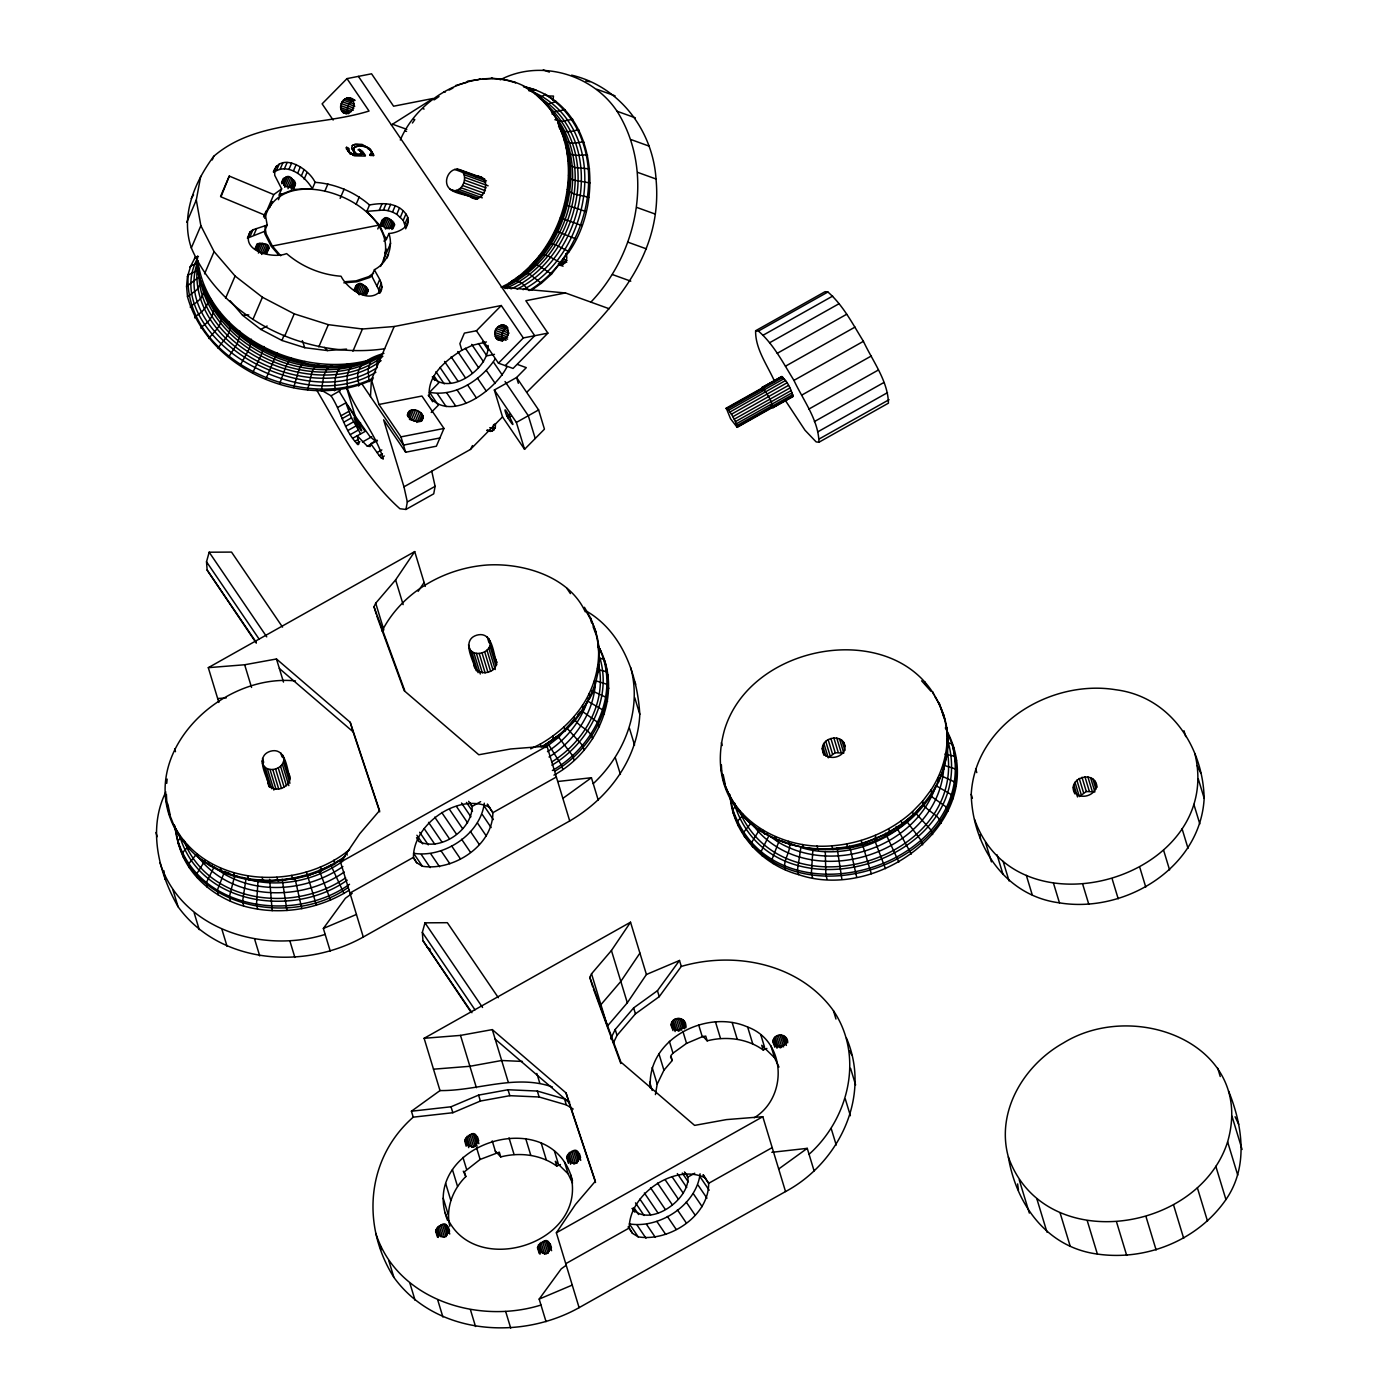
<?xml version="1.0" encoding="UTF-8"?>
<svg xmlns="http://www.w3.org/2000/svg" width="1398" height="1398" viewBox="0 0 1398 1398"><rect width="100%" height="100%" fill="white"/><g stroke="black" fill="none" stroke-linecap="round" stroke-linejoin="round"><path stroke-width="1.5" d="M543.106 746.916L565.037 730.927L574.962 720.652L583.385 709.468L582.529 705.378C594.517 686.925 600.756 664.539 597.96 642.556L599.462 659.611L599.095 653.268M931.837 794.116L930.998 790.027C942.986 771.574 949.207 749.188 946.429 727.205C958.644 802.732 872.317 869.678 800.879 847.485L797.472 869.923L798.573 874.624C881.422 903.16 994.817 815.803 945.31 727.904M242.221 877.542L245.996 878.905L242.588 901.343L243.671 906.061C279.041 915.97 318.429 909.801 349.325 890.072M585.273 611.835C569.336 576.692 523.516 562.765 487.081 565.019C444.232 568.13 401.873 592.193 382.021 631.075M528.601 90.573L532.254 91.569L534.7 89.594L535.941 90.031L523.429 86.536C595.688 101.722 605.876 198.778 569.091 251.71L555.757 244.842L549.047 243.13L540.624 256.149L531.31 266.738L521.087 275.983L519.846 275.528L508.889 283.252L510.13 283.707C571.625 248.966 591.826 156.768 544.905 102.334C501.305 53.596 422.86 86.414 400.3 140.027M569.091 251.71L551.546 274.043L537.077 264.676L533.459 264.065L531.31 266.738L530.069 266.302C560.004 235.406 574.351 189.848 566.12 147.489L567.361 147.926L569.266 164.999L574.858 167.533L589.554 168.878M495.329 427.613L495.399 423.769L493.511 424.835L492.393 430.899L486.801 430.409L492.393 430.899L495.329 427.613L493.442 428.679L489.754 427.701M591.581 622.826L590.777 618.353L584.416 607.291M349.972 98.175C358.587 101.862 351.3 117.799 343.034 112.487C336.079 106.3 345.289 93.247 353.362 99.415M451.834 190.285C464.153 193.972 470.41 170.766 457.059 169.123C451.449 169.228 447.36 174.488 446.626 179.713C444.931 194.864 466.67 193.134 475.32 198.778M494.944 334.559C492.917 325.996 507.299 320.317 508.138 330.767C510.165 339.33 495.783 345.009 494.944 334.559L507.596 339.12M590.882 302.125C638.187 252.514 654.648 171.08 617.06 111.246C592.21 74.094 540.117 58.891 500.169 79.843M526.976 392.104C586.269 331.745 664.976 273.763 656.029 178.996C652.831 130.573 619.664 86.414 571.625 75.16M938.6 782.216L937.778 778.074M346.547 147.07C347.875 153.5 344.24 144.693 348.661 148.45L348.347 150.53L350.077 153.203L355.354 154.357L351.702 148.188L352.261 145.549L355.232 144.099L362.012 144.396L370.313 149.097L373.546 155.58L370.173 155.405L371.466 153.728M589.956 182.963L572.796 179.94L569.633 178.28L569.72 175.659L568.479 175.222M347.193 880.181C294.366 917.892 201.819 905.659 180.359 838.014L177.948 840.949C184.484 873.086 212.95 897.254 243.671 906.061M733.635 813.951L730.193 797.192C733.408 834.414 763.221 865.065 798.573 874.624M944.559 719.254C916.179 615.172 752.771 635.863 724.496 729.896C693.425 841.509 843.85 886.297 913.506 815.576L912.562 811.574L922.54 801.264L930.998 790.027M583.385 709.468C586.793 700.555 597.243 691.119 594.325 680.948M943.58 769.791C944.926 760.04 949.679 749.817 947.145 739.944M597.47 668.157L598.257 672.421L599.55 658.126L598.676 655.295M946.708 757.069L945.922 752.806M234.584 876.301L229.429 896.607L230.46 901.291M609.161 308.731L565.456 292.951L525.84 300.71L547.894 333.126L523.324 337.949L501.288 305.533L394.184 326.52L371.414 379.679L370.487 396.56M568.357 185.2L569.021 176.515M569.72 175.659C569.108 212.566 552.594 249.316 523.831 272.767L529.842 274.305L541.323 283.287L551.546 274.043M187.507 296.795L186.563 286.485L187.454 276.594L190.792 265.777L197.013 263.645C182.806 306.861 221.408 346.092 256.848 364.354C293.231 382.737 340.885 391.3 376.936 367.744L377.076 361.296L379.312 356.053C316.14 392.541 220.674 351.877 201.295 282.012L197.031 289.666L187.507 296.795C207.813 369.981 304.816 412.165 372.759 379.47M197.992 267.14L196.978 270.653L188.083 275.091C183.557 359.583 304.484 413.633 373.406 377.967M208.774 338.473C213.335 332.375 220.832 327.045 221.478 318.622C210.084 300.116 193.745 279.897 197.625 255.956M196.978 270.653C192.26 352.943 318.604 408.286 381.112 360.632M382.86 356.298C321.505 405.874 194.235 350.374 198.988 268.416M166.729 783.369L167.131 779.088M553.957 775.139C597.575 751.442 623.63 693.286 599.095 647.536L605.421 663.438M552.262 114.356L552.542 111.98L543.665 101.897L534.875 93.718L525.089 87.148L526.33 87.585M552.909 100.376L553.486 96.078L547.142 95.938M585.325 610.507C621.83 630.882 637.401 674.5 639.795 714.326C637.698 759.656 608.008 798.66 569.72 820.958L363.288 937.027C304.414 970.072 219.713 964.305 178.07 906.743C158.638 872.632 147.559 828.734 165.855 791.95M348.259 149.778L348.661 148.45M268.573 782.303L268.905 784.715C266.302 775.016 254.82 756.213 270.338 751.268C285.087 746.951 286.765 767.135 289.456 776.449M262.405 763.325C266.371 774.859 286.538 768.813 283.549 757M474.743 666.689C471.703 657.479 462.039 639.69 476.753 635.181C492.411 630.83 493.162 652.849 496.482 662.32C496.552 676.265 470.584 676.23 474.271 661.306M468.837 647.239C472.786 658.79 492.97 652.726 489.982 640.931M435.617 1231.061C452.218 1207.138 452.166 1252.8 435.617 1231.061L437.417 1237.003M447.57 1220.454C417.286 1143.983 553.276 1101.257 572.498 1180.926M449.824 1226.203C445.455 1208.239 452.917 1189.209 465.831 1176.557L464.381 1171.804L480.126 1159.449L499.313 1152.162L500.764 1156.915C519.584 1152.057 540.781 1154.503 556.754 1166.072L560.441 1164.499M464.748 1140.751C481.349 1116.827 481.296 1162.489 464.748 1140.751L466.163 1146.22M537.496 1247.715C554.097 1223.792 554.027 1269.454 537.496 1247.715L539.296 1253.657M593.241 783.666C624.452 754.413 642.276 709.904 630.69 667.545M566.627 1157.404C583.228 1133.481 583.158 1179.143 566.627 1157.404L568.427 1163.346M650.489 1088.273C645.789 1039.902 706.322 1008.447 747.65 1027.041C786.305 1041.178 787.965 1097.203 754.256 1117.753M655.417 1094.599L657.2 1084.149L663.928 1070.221L672.263 1060.47L670.813 1055.717L672.98 1053.183L686.558 1043.38L702.268 1036.722L705.745 1036.093L707.178 1040.846C726.016 1035.988 747.214 1038.434 763.186 1050.003L766.873 1048.43M684.601 1022.218C686.733 1030.413 671.599 1033.437 671.18 1024.664C671.949 1015.717 686.558 1016.783 685.806 1026.184M822.304 748.524C822.461 736.187 844.392 733.705 845.004 746.969C844.829 759.306 822.898 761.788 822.304 748.524L824.156 754.64M786.462 1038.871C788.594 1047.085 773.478 1050.108 773.042 1041.318C773.81 1032.371 788.437 1033.437 787.668 1042.838M809.058 1154.294C848.569 1118.994 864.366 1056.504 833.453 1010.719C799.569 963.572 734.911 950.78 681.298 966.42L659.244 996.652L635.443 1013.847L617.007 1035.411L613.39 1042.925M573.215 1109.051L566.33 1104.909L539.139 1096.993L509.833 1095.683L480.388 1101.047L452.83 1112.721L413.231 1117.159C366.101 1158.505 361.313 1225.854 393.887 1277.37C435.529 1334.933 520.231 1340.699 579.104 1307.654L785.536 1191.568C839.062 1162.944 871.426 1096.189 846.506 1038.172M971.226 794.344C974.948 724.514 1050.614 678.974 1115.936 689.773C1170.109 696.693 1202.874 746.549 1204.167 798.275C1200.445 868.106 1124.778 913.645 1059.457 902.846C1005.284 895.926 972.519 846.07 971.226 794.344L972.414 798.258M1074.957 793.907C1065.538 778.004 1096.084 768.848 1096.976 787.319M974.598 819.455C1016.87 939.858 1225.277 877.262 1194.853 753.609M1008.36 1156.95C1043.38 1255.946 1198.208 1233.787 1227.619 1141.851C1255.474 1044.935 1135.63 998.294 1063.371 1042.978C1024.018 1064.979 995.725 1111.393 1008.36 1156.95C1016.206 1204.499 1046.962 1247.4 1097.378 1254.058C1146.063 1261.101 1197.771 1240.358 1225.941 1199.571C1248.571 1166.928 1242.682 1125.827 1228.597 1091.087M377.058 440.125L370.715 443.69L370.19 446.521L367.325 446.189L357.259 435.844L359.024 443.778L358.028 444.686C344.292 431.353 341.339 411.257 331.046 395.809L321.889 390.461M316.49 389.745C340.92 431.318 363.567 476.194 399.915 508.75L405.944 509.449L407.325 501.969L403.97 486.819L383.611 419.819L405.647 452.236L436.368 446.207L443.97 428.452L421.934 396.036L378.945 404.459L371.414 379.679M431.755 471.196L435.11 486.329L433.729 493.826L405.944 509.449M737.165 427.334L736.379 423.769L772.098 403.69L772.884 407.237L737.165 427.334L730.577 418.788L726.261 408.146L781.499 377.128C786.445 379.103 791.618 389.972 792.963 396.473L773.111 407.639L770.613 405.49M784.855 399.688L804.986 430.217L816.152 441.908L818.966 442.222L888.429 403.166C887.992 380.85 872.614 361.086 863.422 341.322C852.78 324.196 843.309 305.428 827.896 292.007L825.1 291.675L755.619 330.749C755.217 348.958 767.537 365.367 774.667 381.619M781.622 376.499L761.77 387.665L762.155 389.867M761.893 388.661L726.156 408.74M773.111 407.639L771.154 401.541L735.435 421.619L736.379 423.769M818.966 442.222C818.512 419.907 803.134 400.16 793.942 380.378C783.299 363.253 773.828 344.485 758.432 331.064L755.619 330.749M384.66 348.749C308.504 359.898 222.352 320.422 191.334 247.918C180.272 215.676 194.567 182.142 213.807 156.227C256.376 119.704 318.15 126.799 369.037 111.036L346.984 78.62L322.117 103.854L333.143 120.053M186.773 222.23L196.297 200.001L200.7 176.323M264.746 218.35C282.099 153.483 412.812 208.686 380.501 266.476M274.707 168.739L274.724 175.309L281.645 188.887L278.936 195.248L293.929 189.429L312.348 188.695L315.074 182.334C309.238 169.123 281.435 150.967 273.344 171.902M295.327 184.798C286.642 161.696 273.134 195.056 295.327 184.798L293.632 188.765M368.286 290.574C351.248 305.673 353.31 268.591 368.286 290.574L366.591 294.541M380.046 293.003C385.359 284.947 377.547 276.856 374.454 269.674C387.316 263.034 393.502 247.166 388.924 233.501C398.465 232.942 414.315 225.428 405.927 214.016C397.801 202.343 382.003 202.64 369.526 204.982C354.41 191.875 335.031 183.767 315.074 182.334M394.603 224.798C377.565 239.897 379.627 202.815 394.603 224.798L392.908 228.765M423.227 417.355C421.322 425.114 408.251 420.746 407.849 413.948C409.754 406.189 422.825 410.558 423.227 417.355L421.602 421.165M565.631 202.762L567.868 190.46M357.94 149.831C361.418 149.429 366.433 157.52 356.263 154.339L353.869 151.229L353.851 148.048C359.269 144.116 369.439 145.776 371.711 152.924L369.788 154.846M595.129 685.142L598.327 670.988M256.306 643.167L207.131 570.069L206.52 561.769L209.176 552.21L231.526 552.088L282.536 627.108M488.077 345.428C489.807 368.024 449.737 396.613 432.384 376.971M470.899 1011.977L422.947 940.679L422.336 932.396L424.992 922.837L447.343 922.697L498.352 997.718M416.552 837.682L418.806 841.456C440.248 852.011 472.349 829.905 472.122 806.436L469.868 802.662M487.413 804.06L492.847 812.692C493.022 845.545 453.197 871.321 422.388 866.236L413.563 853.269C443.813 858.285 480.597 834.169 484.285 803.186M632.211 1208.536C649.493 1228.3 689.686 1199.659 687.938 1177.046L685.684 1173.272M703.246 1174.687L708.664 1183.32C708.856 1216.173 669.013 1241.948 638.204 1236.863L629.38 1223.897C659.629 1228.912 696.414 1204.796 700.101 1173.813M207.271 887.328L206.345 882.697L214.086 867.005L223.715 873.733L217.284 890.351L218.263 895.017M770.578 836.703L778.599 842.312L772.168 858.931L773.146 863.597M539.383 255.712L540.624 256.149L548.68 243.602C558.868 227.088 565.404 208.739 568.532 189.971L567.291 189.516M521.087 275.983L541.183 254.366L548.068 255.799L563.272 264.327M346.547 349.098L327.482 350.583L304.764 347.7L282.012 340.483L283.969 335.223M768.97 835.585L761.228 851.277L762.155 855.891M281.645 188.887L273.781 194.584L229.272 176.078L220.954 196.856L265.463 215.379L267.193 225.061L264.467 231.404L264.921 233.92L271.195 246.24L278.674 254.943M295.45 680.913C215.467 672.735 128.354 763.221 181.268 839.01L173.16 823.929C205.261 887.852 298.246 891.889 349.57 849.6M547.474 751.67C565.858 739.769 580.467 721.822 587.492 700.992L602.625 709.852L604.425 714.221M595.181 683.779C586.199 710.866 565.736 732.989 541.148 746.969L540.292 744.138C557.016 734.527 571.73 721.42 582.529 705.378M778.599 842.312C833.662 874.991 915.288 846.943 935.961 785.641L951.094 794.501L952.894 798.87M566.732 149.446L567.361 147.926M581.795 225.515L561.192 218.088L555.88 231.684L548.855 244.405L547.614 243.951M212.216 159.931L213.807 156.227M191.334 247.918L200.858 225.69L196.297 200.001M190.792 265.777L190.145 267.28L195.248 257.197L198.429 256.585M220.552 196.436L229.272 176.078M194.602 258.7L195.248 257.197M187.454 276.594L188.083 275.091M186.563 286.485L198.167 277.643M197.101 261.88L197.747 260.377C207.271 336.132 300.745 379.12 369.788 359.915L369.142 361.418C307.088 379.732 230.81 348.574 204.3 288.53M198.044 272.191L198.691 270.67M190.268 307.315L190.914 305.812C197.328 302.684 204.056 297.005 204.038 289.264C229.744 349.867 309.028 383.996 370.522 360.142M200.805 282.711L201.452 281.208M204.562 273.851L214.086 251.623L200.858 225.69M194.776 317.888L195.423 316.385C202.028 312.436 209.752 305.498 207.9 296.97M205.96 291.78L205.314 293.283C218.927 304.502 214.803 318.622 201.627 326.835L200.997 328.338M212.181 302.23L211.535 303.733L212.95 305.148M276.454 166.047L273.728 172.408C287.796 162.011 305.271 176.585 312.348 188.695M267.193 225.061L252.916 229.814L250.137 231.823L247.411 238.184L264.467 231.404M276.524 170.381L279.233 164.038M250.207 236.175L252.916 229.814M280.142 169.175L282.868 162.832M225.567 298.263L235.091 276.035L214.086 251.623M318.744 363.882L318.097 365.385C280.456 360.701 244.475 342.388 219.311 313.868L219.958 312.366M253.842 234.951L256.55 228.608M263.575 216.952L266.127 210.993M284.388 168.843L287.097 162.5M265.061 214.96L273.781 194.584M269.657 207.62L272.208 201.662M281.557 182.456L283.252 178.49M281.749 183.68L284.301 177.738M255.24 248.232L256.935 244.266C282.833 239.268 258.682 267.14 256.935 244.266M283.112 183.225L285.664 177.284M288.932 169.42L291.64 163.077M255.432 249.456L257.983 243.514M283.846 185.095L287.254 177.162M256.795 249.001L259.346 243.06M278.429 199.704L280.981 193.763M257.529 250.871L260.937 242.937M284.703 187.297L288.949 177.371M293.475 170.871L296.201 164.527M258.385 253.073L262.632 243.147M287.254 185.847L290.662 177.913M218.018 348.137C222.439 341.077 231.981 333.86 229.569 324.476L229.202 322.012M260.937 251.623L264.344 243.689M288.005 188.66L292.252 178.752M261.688 254.436L265.935 244.528M290.207 187.734L293.615 179.8M297.722 173.072L300.43 166.729M291.273 188.957L294.663 181.024M263.907 253.51L267.298 245.576M292.776 188.276L295.327 182.317M265.795 252.758L268.346 246.799M293.86 187.577L295.555 183.61M266.459 254.052L269.01 248.093M301.356 175.903L304.082 169.56M304.152 179.171L306.878 172.81M228.538 357.137L237.345 343.558L240.194 334.489L228.556 323.515M239.722 331.011L239.075 332.532C258.281 347.176 280.631 357.538 304.152 362.956L304.799 361.453M252.898 319.478L262.422 297.25L235.091 276.035M240.176 365.332L249.473 348.434L251.36 339.225M324.755 191.369L327.918 183.977M252.723 372.602L261.146 355.179L263.907 346.477M347.665 150.477L350.601 154.287L347.088 149.516M348.347 150.53L348.539 149.132M348.644 151.316L348.626 149.883M349.133 152.155L348.906 150.687M352.261 145.549C357.661 142.771 371.641 146.283 373.546 155.58M351.702 148.188L355.354 154.357M350.077 153.203L349.395 151.526M351.248 153.867L355.634 153.728M358.709 145.881L354.847 146.842L353.432 149.464M353.537 150.302L354.236 147.384M350.863 153.64L354.865 155.842L365.175 156.087L359.041 149.167L362.501 151.333L365.437 155.44M353.869 151.229L353.799 149.673M353.292 155.493L355.144 155.213M354.445 152.225L354.148 150.6M355.337 153.396L354.725 151.596M356.263 154.339L362.554 153.553M359.216 149.778L362.292 154.199M360.701 145.881L364.808 146.668M359.81 151.054L360.439 149.848M340.151 198.376L344.118 189.114M265.952 378.788L277.154 352.663M284.703 336.062L294.227 313.851L328.338 324.668L362.432 329.002L394.184 326.52M366.765 147.402L370.697 150.46M368.111 148.904L368.635 147.594M370.173 155.405L370.068 154.199M371.449 151.805L371.431 153.553M371.204 154.357L371.711 152.924M356.053 204.405L359.234 196.996M279.67 383.803L286.223 365.612L290.854 357.696M388.924 233.501L386.197 239.862L379.47 225.008L366.818 211.343L369.526 204.982M293.615 387.561L299.189 369.107L302.422 363.602L304.152 362.956M318.814 346.896L328.338 324.668M379.208 210.382L381.916 204.021M366.818 211.343L383.436 210.05L386.145 203.689M307.56 389.99L312.156 371.379L315.756 365.927L318.097 365.385M377.775 228.975L379.47 225.008M380.606 223.663L382.301 219.678M380.798 224.886L383.349 218.927M383.436 210.05L387.98 210.626L390.706 204.265M354.288 289.438L356.001 285.472M381.305 226.406L384.712 218.472M354.48 290.662L357.032 284.703M382.895 226.284L386.302 218.35M355.843 290.207L358.395 284.248M356.595 292.06L359.985 284.126M384.607 226.511L387.997 218.577M358.29 292.287L361.698 284.353M385.464 229.027L389.71 219.119M387.98 210.626L392.523 212.059L395.25 205.716M359.146 294.803L363.393 284.895M387.893 227.874L391.3 219.94M361.593 293.65L364.983 285.716M384.048 241.295L385.761 237.328M389.273 228.94L392.663 221.006M408.303 220.901L405.595 227.245L403.218 220.36L396.77 214.278L399.496 207.935M321.26 391.073L323.864 375.223L327.447 368.163L330.33 366.381L345.026 366.154L345.656 364.633M330.33 366.381L331.798 366.468L332.444 364.948M391.16 228.171L393.712 222.23M362.956 294.716L366.346 286.782M343.821 282.833L356.752 281.819L369.684 277.503L371.746 276.018L374.454 269.674M391.824 229.464L394.376 223.523M364.861 293.947L367.412 288.005M365.525 295.24L368.058 289.299M384.904 253.213L386.599 249.246M400.422 217.109L403.131 210.749M383.506 259.853L390.636 243.182M386.966 258.141L388.539 254.436M403.218 220.36L405.927 214.016M376.901 286.136L379.627 279.792M404.983 223.82L407.692 217.476M334.471 390.758L335.118 389.256C333.58 373.843 338.77 361.051 357.538 364.459L358.185 362.956M381.986 286.677L379.277 293.021L378.666 289.596L381.392 283.252M352.908 351.213L362.432 329.002M405.682 228.818L407.709 224.047M347.001 389.063L347.648 387.561C346.442 379.697 346.267 367.394 355.442 364.424M358.604 386.023L359.251 384.52C352.576 365.892 368.286 357.958 383.943 353.344M369.089 381.689L368.076 369.649L370.75 361.243M380.273 355.581L379.627 357.084L369.142 361.418L353.484 365.035M407.237 415.206L408.88 411.396M407.639 416.22L410.086 410.505M408.426 417.6L411.676 409.981M413.528 409.841L409.457 419.365L415.293 421.2L419.365 411.694M411.449 419.61L415.521 410.086M413.441 420.239L417.513 410.715M416.884 422.441L420.955 412.917M418.928 421.969L422.196 414.35M420.518 421.567L422.965 415.853M204.999 860.591L196.786 873.767L197.66 878.346M759.883 829.171L751.67 842.347L752.543 846.926M376.307 614.351L374 606.749L375.713 603.185L395.617 579.89L414.717 551.598L425.289 586.374M592.7 986.866L589.816 977.359L591.529 973.794L611.433 950.518L630.533 922.208L646.418 974.493L627.318 1002.803L607.414 1026.08L591.529 973.794M610.664 1038.871L615.207 1029.47L633.644 1007.906L657.444 990.71L679.498 960.478L681.298 966.42M197.555 258.246C176.131 297.442 210.154 340.57 242.903 360.649C281.487 384.467 334.838 397.224 375.887 372.27M403.97 486.819L470.444 449.44L472.489 445.595M433.957 375.87L438.745 382.912L429.518 392.279C455.451 397.347 481.628 379.679 495.381 358.692M428.225 395.25C449.527 424.677 495.399 390.269 507.09 366.573M191.194 198.533L193.571 194.881M250.137 231.823C240.072 251.395 273.816 259.119 286.573 253.58C301.688 266.686 321.068 274.794 341.042 276.227C347.333 288.932 369.858 305.218 381.409 289.823M418.142 591.337L424.101 582.494M363.288 937.027L340.553 862.164L359.653 833.855L379.557 810.578L350.216 722.294L276.472 658.982L244.667 664.766L208.302 667.667L218.857 702.443M639.934 953.104L620.834 981.413L600.913 1004.69M579.104 1307.654L556.369 1232.791L575.469 1204.482L595.373 1181.205L566.033 1092.921L492.288 1029.61L460.501 1035.394L424.118 1038.295L440.003 1090.58L411.431 1111.218L413.231 1117.159M412.427 123.007L414.787 119.634L413.546 119.197M330.225 951.042L323.357 928.464L345.411 898.232L352.209 893.322M546.041 1321.669L539.174 1299.091L561.227 1268.86L566.33 1265.173M545.447 747.511L558.711 737.323L574.491 718.869C578.58 727.292 590.375 729.319 592.63 738.651M577.811 714.972L580.135 711.862M920.548 806.716L915.725 813.147L930.928 830.01L932.641 834.536M734.387 802.592L735.243 806.594L732.832 809.512C773.863 930.089 983.615 867.092 952.073 743.963L948.438 742.845L946.97 739.035M751.25 822.898L743.666 832.282L744.505 836.825M839.482 738.86L843.815 753.12L835.218 752.736L828.245 757.786L823.911 743.526M1090.562 777.655L1094.896 791.915L1086.298 791.513L1079.326 796.563L1074.992 782.303M568.986 725.475L563.481 731.171L565.037 730.927L564.093 726.925M902.549 823.474C921.09 809.512 936.276 790.621 943.65 768.428L942.794 765.597M833.715 848.97L833.051 849.669L831.74 845.825C787.022 849.774 736.921 825.886 723.517 780.678M432.629 401.733L429.396 396.35C426.879 375.625 446.102 360.125 461.882 350.251L459.872 343.663L464.398 333.108L476.421 330.767L501.288 305.533M431.213 412.462L438.325 405.245L429.518 392.279M476.421 330.767L498.457 363.183L523.324 337.949M505.237 365.629L534.718 335.712L358.395 76.383M547.894 333.126L513.066 368.443L498.457 363.183M470.444 449.44L502.511 416.901L494.35 390.007L516.578 377.512L526.312 367.639L517.627 364.511M502.511 416.901L524.565 449.317L544.451 429.151L538.614 409.929L516.578 377.512L518.326 383.279M519.846 275.528L532.271 264.502M380.833 355.983C317.486 398.22 211.448 352.576 199.792 277.014M543.874 745.623L557.208 736.274M831.74 845.825C861.483 843.588 890.404 831.618 912.562 811.574M913.418 814.405C884.008 841.054 842.505 853.496 803.291 847.345L802.435 844.514M348.329 97.877L355.109 100.324C348.941 100.551 345.428 108.66 348.644 113.657L341.863 111.211M500.886 325.018L507.666 327.464C502.546 329.142 500.065 336.009 502.931 340.57L496.15 338.124M373.616 273.099L368.757 276.612L356.088 280.858L345.533 281.662M562.87 798.38L591.424 777.725L598.292 800.303M778.686 1168.99L807.258 1148.352L814.108 1170.93M184.134 840.425L187 847.87L182.456 852.71L183.278 857.201M739.752 810.857L741.884 816.449L737.358 821.29L738.161 825.764M439.024 96.514L434.324 99.817L433.083 99.38M516.229 278.185L519.794 275.668M531.922 289.91L541.323 283.287M546.566 94.889L545.325 94.452L539.908 97.633C608.846 141.74 585.273 256.009 517.05 289.071M262.055 877.437L263.436 881.264L278.831 880.408L263.436 881.264C235.493 879.866 207.306 869.084 188.415 847.904L187.559 845.074M819.403 849.145L818.319 849.844L816.956 846.017M391.388 124.929L433.188 98.454L393.589 106.213L371.553 73.797L346.984 78.62M345.411 856.205C302.824 886.297 240.037 890.002 198.009 856.887L197.153 854.056M339.172 860.591L334 863.912L343.786 858.442M342.58 861.308C315.057 880.967 278.691 888.167 245.996 878.905M342.877 866.585C308.608 890.526 260.308 895.244 223.715 873.733M344.223 872.02C300.028 903.108 229.202 900.889 196.349 854.335L188.782 863.719L189.621 868.245M345.603 877.857C296.743 911.828 215.467 904.995 187 847.87M349.517 884.287C295.188 923.082 200.019 910.5 177.948 840.949M549.03 756.982C575.102 740.608 594.587 711.984 595.461 680.651L606.977 684.321L608.794 688.567M348.452 887.241C290.068 929.46 182.282 906.376 174.977 825.921M552.018 761.788C584.172 741.884 607.186 702.547 598.519 664.242M551.895 765.213C587.684 744.103 612.289 699.716 599.969 658.196L603.604 659.314C616.501 702.775 590.113 748.996 552.385 770.49M554.884 771.154C591.861 749.363 617.287 703.491 604.548 660.607M890.613 831.373L899.246 825.869M331.046 395.809L340.308 390.601M337.879 407.325L345.813 402.869L351.51 417.845L360.579 433.834M340.937 415.818L348.871 411.362M341.986 418.718L349.919 414.262M343.558 422.318L351.51 417.845M345.568 426.338L353.502 421.881M356.979 424.975C371.728 446.172 345.918 400.859 356.979 424.975L360.597 422.947M347.857 430.532L355.791 426.075M350.269 434.621L358.203 430.147M352.646 438.29L365.21 431.388L356.071 418.981L339.137 391.213M354.83 441.331L358.01 439.549M356.665 443.498L359.845 441.716M362.466 441.995L371.728 436.788M367.325 446.189L376.586 440.982M377.093 452.568L381.864 449.894M370.715 443.69L379.277 455.608L382.458 453.808M379.277 455.608L381.13 457.775L384.293 455.993M506.845 416.045C498.09 393.222 524.058 443.446 506.845 416.045L510.253 414.123M507.841 417.88L511.249 415.957M524.565 449.317L516.386 422.423L538.614 409.929M407.325 501.969L435.11 486.329M758.432 331.064L827.896 292.007M763.186 335.171L832.666 296.096M769.599 342.755L839.08 303.698M208.302 667.667L414.717 551.598M777.218 353.327L846.681 314.27M785.519 366.171L854.999 327.097M761.77 387.665L782.111 376.551M762.277 387.718L763.116 388.452L782.967 377.285M727.572 408.915L763.291 388.819L764.391 390.129L728.673 410.208L726.261 408.146M763.116 388.452L764.269 389.815L784.121 378.648M728.673 410.208L729.983 412.026L785.484 380.536M729.983 412.026L731.416 414.245L786.969 382.842M793.942 380.378L863.422 341.322M731.416 414.245L732.867 416.691L788.489 385.394M735.435 421.619L734.23 419.208L789.905 388.015M791.163 390.531L771.312 401.698L768.638 396.56M772.29 403.935L792.142 392.768M737.008 425.516L772.727 405.42M772.954 405.752L792.806 394.586M736.676 427.264L773.007 406.643M773.234 407.01L793.085 395.844M772.622 407.587L792.963 396.473M801.91 395.022L871.391 355.948M808.883 409.072L878.363 370.016M814.387 421.584L883.851 382.528M818.04 431.702L887.503 392.646M819.595 438.745L889.076 399.688M340.553 862.164L546.967 746.095L569.72 820.958M480.632 801.648L472.122 806.436L468.645 801.316M349.937 893.06L413.459 857.341C413.126 823.806 458.981 792.212 489.632 807.31M556.369 776.991L492.847 812.692L487.343 804.601M424.118 1038.295L630.533 922.208M556.369 1232.791L762.801 1116.705L785.536 1191.568M694.736 1173.219L687.938 1177.046L684.461 1171.926M565.753 1263.687L629.275 1227.968C628.943 1194.434 674.797 1162.839 705.448 1177.92M772.185 1147.601L708.664 1183.32L703.159 1175.211M229.988 300.64L242.588 315.284L260.814 329.421L267.14 326.014M449.125 90.066L452.969 88.039M501.2 287.324L515.303 279.95L521.978 283.112L529.126 290.557C594.22 251.605 614.91 138.804 545.325 94.452M502.441 287.761L510.13 283.707M504.556 285.629L506.635 286.118C569.248 256.97 594.028 167.113 551.301 111.525M523.062 289.683C593.468 253.178 612.953 126.973 532.254 91.569M587.876 698.738L590.131 697.567L589.309 693.425M530.698 748.839L540.292 744.138M322.868 869.381L332.147 864.82M461.882 350.251L472.402 345.289L486.452 341.951M512 280.718L515.303 279.95M250.452 879.132L248.984 879.779L247.551 875.934M805.353 847.695L803.885 848.341L803.291 847.345M323.357 928.464L356.438 914.449M646.418 974.493L679.498 960.478M411.431 1111.218L451.012 1106.779L478.588 1095.106L508.016 1089.741L537.339 1091.052L564.512 1098.968L569.685 1102.078M471.668 1134.39L475.285 1146.273L471.86 1147.304L468.26 1135.421M539.174 1299.091L572.254 1285.077M368.478 360.754L377.006 357.224M466.722 82.377L455.573 85.558M505.15 288.547C570.297 262.212 598.886 166.991 552.07 112.259L565.141 109.638M864.174 843.081L889.792 832.701L888.744 828.787M364.581 362.134L366.765 361.453M236.926 876.074L235.074 876.633L233.571 872.789M573.128 721.193L574.962 720.652L574.071 716.615M921.597 805.842L923.431 805.3L922.54 801.264M494.28 429.833L490.401 431.458L487.518 430.339M295.205 878.119L305.306 875.69M478.728 79.546L467.456 81.206M264.781 226.004L266.179 233.955L272.348 246.013L378.334 225.235M494.473 354.358L486.871 355.843L478.5 343.524M378.945 404.459L400.981 436.875L443.97 428.452M439.898 437.976L403.48 445.106L361.855 383.873M779.036 840.041L776.816 840.478L775.243 836.598M159.966 862.653C181.373 929.513 262.667 954.03 325.157 934.406M440.003 1090.58C477.574 1091.017 515.495 1073.856 552.42 1086.98M375.782 1233.281C397.189 1300.14 478.483 1324.657 540.974 1305.033M911.933 815.82L913.506 815.576M475.547 176.532C493.249 173.754 485.036 206.275 470.462 197.083M284.982 879.639L293.178 878.608L278.167 881.09L276.856 877.262M835.777 848.726L841.928 847.957M558.099 781.465L591.424 777.725M771.818 1152.319L807.258 1148.352M212.339 865.379L209.77 865.642L208.145 861.745M767.222 833.959L764.671 834.222L763.046 830.325M217.686 698.563L226.249 697.882M546.967 746.095L510.602 748.979L478.798 754.763L405.053 691.451L374 606.749M433.502 1069.19L469.885 1066.29L501.672 1060.505L522.433 1061.431M762.801 1116.705L726.418 1119.606L694.614 1125.39L620.869 1062.078L589.816 977.359M242.588 315.284L248.827 314.917M482.729 79.022L492.708 78.463L504.433 79.669L515.705 82.727L514.464 82.29M501.725 287.167L565.456 292.951M552.507 740.119L553.765 740.101L552.769 736.169M900.976 824.75L902.217 824.75L901.238 820.801M599.777 670.096L606.243 671.634L608.06 675.828M343.226 366.066L345.026 366.154M370.453 154.776L373.808 154.951M316.962 365.332L331.798 366.468M555.757 230.967L576.116 238.988M258.49 879.954L264.502 880.583M772.884 407.237L771.591 406.469M377.443 440.842L374.647 440.527L369.876 436.438L347.56 405.437M585.849 80.997L589.904 81.748M944.926 754.081L954.712 756.283L956.529 760.477M803.413 847.258C776.187 842.644 747.895 828.402 734.404 803.553M543.263 69.9L549.362 72.102M596.806 89.262L615.068 95.85M617.06 111.246L635.339 117.834M503.193 79.232L504.433 79.669M491.467 78.026L492.708 78.463M534.875 93.718L536.116 94.155M556.352 101.46L546.461 104.553C604.093 155.108 577.479 258.787 511.126 288.844L506.635 286.118M479.497 78.69L480.737 79.127M543.665 101.897L544.905 102.334M631.04 139.59L649.301 146.196M572.778 119.284L561.944 121.346L554.884 119.704M579.139 130.224L577.898 129.769C572.097 131.482 564.25 133.492 559.445 128.581M444.057 91.656L445.298 92.093M584.102 142.281L582.861 141.827C576.815 142.963 569.108 144.571 564.128 139.94M637.75 172.408L656.029 178.996M587.597 155.23L586.356 154.794C580.048 155.161 570.803 157.013 566.749 150.862M422.86 108.607L424.101 109.061M568.077 161.12L569.318 161.574L569.633 178.28M346.599 98.105L353.379 100.551M344.904 98.856L351.684 101.303M343.384 100.079L354.078 103.941M636.789 207.428L655.05 214.016M342.126 101.687L354.777 106.248M341.217 103.574L353.869 108.135M340.71 105.601L353.362 110.162M392.838 124.317L406.801 129.35M340.658 107.646L351.352 111.508M405.315 130.94L406.556 131.395M588.768 197.275L574.124 194.025L567.868 191.072M341.042 109.551L347.822 111.997M343.034 112.487L346.424 113.71M564.547 203.776L565.788 204.23L561.559 218.21L555.88 231.684L554.639 231.247M586.024 211.535L565.246 204.702M478.011 176.2L481.926 177.616M459.33 169.542L480.877 177.301M457.059 169.123L484.844 179.136M454.7 169.438L486.469 180.901M464.084 174.698L485.613 182.456M464.625 177.319L488.112 185.794M464.555 180.115L486.085 187.891M463.856 182.911L485.386 190.687M560.318 217.773L561.07 218.036M628.174 242.273L646.453 248.879M462.598 185.497L484.145 193.256M460.868 187.699L482.415 195.475M458.789 189.377L482.275 197.852M456.482 190.39L478.011 198.167M449.824 189.167L477.592 199.198M612.516 274.585L630.795 281.173M563.411 259.189L567.134 260.535M562.975 260.937L566.714 262.282M561.07 262.003L564.792 263.348M558.379 263.715L562.101 265.061M563.114 266.162L558.781 264.851C564.635 266.441 568.864 258.298 565.736 253.685M503.542 287.132L507.544 288.582M502.616 324.79L506.006 326.014M499.208 325.769L505.989 328.215M497.688 326.992L508.383 330.854M496.412 328.6L509.082 333.161M495.504 330.487L508.156 335.048M494.997 332.514L507.666 337.075M495.346 336.464L506.041 340.326M497.339 339.399L502.424 341.234M795.235 845.441L789.573 843.396C790.849 852.675 782.041 860.853 785.361 869.871M780.87 840.687L786.34 842.662M224.152 871.461L229.622 873.435M352.156 154.339L353.572 154.863M392.523 212.059L396.77 214.278M262.422 297.25L294.227 313.851M260.814 329.421L282.012 340.483M350.339 152.557L351.51 153.238M778.966 1067.076L774.544 1057.762L761.735 1045.25L763.186 1050.003M572.533 1183.145L568.112 1173.831L555.321 1161.319L556.754 1166.072M940.085 775.296L954.222 781.779L956.04 786.078M591.616 690.647L605.753 697.13L607.571 701.429M413.371 857.865L416.674 862.741L422.388 866.236M426.809 947.145L430.234 949.259M628.086 1226.867L632.49 1233.351L638.204 1236.863M346.285 147.716L348.382 149.079M931.575 796.58L946.114 806.926L947.896 811.347M583.123 711.932L597.645 722.277L599.427 726.698M381.13 457.775L383.297 459.051C375.643 433.502 356.455 412.183 346.669 387.071M279.355 668.489L353.1 731.801L379.714 811.871M495.172 1039.116L568.916 1102.428L595.531 1182.498M921.597 680.826L931.068 691.398M570.384 593.608L566.784 588.226M219.311 313.868L220.552 315.039M355.616 152.766L356.542 153.71M494.071 657.986L496.919 662.18M703.054 1036.372L707.178 1040.846M286.922 771.679C298.106 782.164 276.489 796.388 268.835 784.75M495.241 1150.956L500.764 1156.915M471.388 196.192L473.066 198.027M324.563 347.403L327.482 350.583M272.348 246.013L280.701 255.747M753.679 825.956C807.922 896.275 940.644 854.353 943.912 765.3L955.428 768.97L957.263 773.216M922.96 803.518C927.031 811.941 938.844 813.968 941.099 823.3M744.155 817.638L742.443 813.653M188.415 847.904L189.272 849.058L180.377 837.804L179.503 834.973M736.152 807.572L728.061 792.491M753.714 826.567L752.054 822.618M198.009 856.887L198.831 857.988M952.073 743.963C987.512 867.721 773.863 933.078 732.762 811.12M729.843 796.58L724.374 783.509L720.861 768.288M764.269 389.815L765.702 391.947M482.52 341.566L488.426 350.269M493.459 362.082L502.284 375.048M505.028 381.514L528.304 415.73L535.224 438.5M471.685 344.38L483.516 361.767M486.382 370.487L495.207 383.454M494.35 390.007L516.386 422.423M465.359 348.242L478.553 367.657M477.539 378.246L486.347 391.195M457.723 351.545L472.367 373.091M451.135 356.787L465.342 377.687M467.509 384.817L476.316 397.783M444.547 361.435L457.967 381.165M456.989 389.797L465.796 402.764M439.968 367.394L450.768 383.279M435.931 371.693L444.214 383.873M446.696 392.803L455.503 405.769M437.312 393.642L446.137 406.608M484.547 806.646L493.372 819.612M482.327 814.597L491.135 827.564M466.46 802.417L472.489 811.259M477.504 823.072L486.329 836.039M461.515 802.994L470.916 816.834M456.517 806.541L467.561 822.775M470.427 831.478L479.252 844.444M700.363 1177.256L709.188 1190.222M449.492 809.372L462.598 828.647M698.144 1185.224L706.951 1198.191M461.585 839.237L470.392 852.203M441.716 812.465L456.412 834.082M682.276 1173.044L688.305 1181.887M693.321 1193.7L702.146 1206.666M677.331 1173.604L686.75 1187.461M434.726 817.131L449.387 838.695M451.554 845.825L460.361 858.791M672.333 1177.151L683.377 1193.385M428.557 822.356L442.03 842.173M686.261 1202.088L695.068 1215.054M665.326 1179.999L678.414 1199.274M441.034 850.788L449.841 863.754M424.101 828.507L434.813 844.27M677.401 1209.847L686.208 1222.813M419.662 832.247L428.26 844.864M657.532 1183.092L672.228 1204.692M430.741 853.794L439.549 866.76M416.901 835.253L422.79 843.903M650.542 1187.741L665.203 1209.305M421.375 854.65L430.182 867.616M667.37 1216.435L676.195 1229.401M209.176 552.21L266.738 636.859M644.373 1192.983L657.846 1212.782M656.85 1221.415L665.675 1234.382M206.52 561.769L259.172 639.201M639.917 1199.135L650.629 1214.897M207.131 570.069L256.114 642.101M635.496 1202.857L644.076 1215.491M646.558 1224.421L655.365 1237.387M633.906 1207.592L638.606 1214.53M637.191 1225.26L645.998 1238.226M424.992 922.837L482.555 1007.469M422.336 932.396L474.988 1009.828M422.947 940.679L471.93 1012.711M221.933 871.898L220.36 868.018M567.256 728.498L582.477 745.361L584.172 749.887M765.632 391.702L768.585 396.595M789.957 845.213L788.455 841.351M432.489 376.691L434.743 380.466M632.368 1208.291L634.622 1212.066M413.459 857.341L416.674 862.741M629.275 1227.968L632.49 1233.351M907.18 821.972L921.002 840.285L922.663 844.846M558.711 737.323L572.533 755.636L574.211 760.197M934.808 696.606C944.104 710.673 948.211 727.519 947.931 744.26M947.232 732.587L953.873 748.087M741.884 816.449C791.39 914.275 967.206 857.848 946.988 748.891M585.29 610.122C592.35 621.201 597.697 633.766 598.746 646.924L595.303 630.166L590.777 618.353M597.907 645.107L600.878 651.625L597.697 646.086M732.867 416.691L734.23 419.208M875.113 837.419L876.441 839.254L875.323 835.375M549.012 745.239L561.262 764.811L562.887 769.442M371.746 276.018L378.666 289.596M203.584 286.852L202.483 284.633L206.17 293.248M1197.16 765.527L1200.795 773.164M1235.081 1116.74L1238.715 1124.359M1073.716 789.818C1077.841 801.84 1098.863 795.532 1095.735 783.247M849.704 1050.894L851.557 1054.808M633.871 680.267L635.74 684.181M495.102 657.514L496.535 662.32M670.551 1056.905L672.263 1060.47M463.28 1171.192L465.831 1176.557M267.402 779.962L269.954 786.899L262.09 760.914M269.552 787.126L268.119 782.338M445.158 1212.538C468.68 1281.022 588.471 1245.094 570.699 1174.984M565.456 141.163L557.662 122.465L558.903 122.919L558.658 126.938M560.895 130.923L563.324 136.794L563.866 134.977L562.625 134.523L567.413 152.137M896.153 826.48L911.339 854.073M943.807 717.296L939.229 703.002M735.243 806.594C775.156 923.833 979.107 862.583 948.438 742.845M593.084 626.758L596.107 634.605L595.303 630.166M168.634 812.098L174.96 828M593.434 988.893L620.799 1063.511M376.883 616.256L404.249 690.874M885.546 833.26L898.862 862.059M330.644 864.698L343.96 893.479M302.3 340.64L304.764 347.7M874.134 838.87L885.441 868.647M319.233 870.29L330.54 900.085M306.302 871.898L307.473 875.76L321.54 870.674L334.908 864.121L333.86 860.207M1183.966 730.735L1185.749 736.589M1198.226 778.721L1204.167 798.275M1193.875 804.374L1199.816 823.929M1182.079 828.804L1188.02 848.359M1163.643 850.368L1169.584 869.923M1217.728 1068.212L1220.244 1076.53M1231.987 1116.198L1242.088 1149.471M1227.619 1141.851L1237.737 1175.124M1139.842 867.564L1145.766 887.118M1215.823 1166.299L1225.941 1199.571M1094.651 780.958L1096.504 787.057M1092.887 779.036L1095.98 789.223M1087.854 776.851L1092.188 791.111M1084.918 776.729L1089.252 790.988M1081.982 777.253L1086.298 791.513M1112.266 879.255L1118.208 898.809M1079.221 778.424L1083.555 792.683M1076.844 780.154L1081.161 794.414M1197.387 1187.846L1207.505 1221.118M1073.821 784.75L1077.526 796.965M1073.384 787.319L1075.237 793.417M1082.821 884.619L1088.762 904.174M1173.586 1205.059L1183.687 1238.331M1053.515 883.291L1059.457 902.846M1146.028 1216.732L1156.129 1250.004M1026.342 875.375L1032.266 894.93M1116.583 1222.097L1126.683 1255.369M975.594 768.69L976.783 772.605M1003.135 861.413L1009.076 880.967M997.071 854.86L1003.013 874.414M985.485 842.33L991.427 861.884M932.885 691.94L933.742 694.771M924.847 681.84L925.703 684.671M1087.277 1220.786L1097.378 1254.058M1060.086 1212.87L1070.186 1246.142M1036.879 1198.89L1046.98 1232.162M1019.229 1179.825L1029.347 1213.097M843.571 742.163L844.811 746.235M841.806 740.258L844.899 750.446M836.773 738.074L841.107 752.334M833.837 737.934L838.171 752.194M830.884 738.476L835.218 752.736M862.112 843.204L871.304 873.75M861.185 840.478L862.356 844.322L847.817 847.817L846.576 843.973M828.14 739.647L832.474 753.906M825.746 741.359L830.08 755.619M822.723 745.955L825.834 756.143M822.636 751.041L823.876 755.112M856.694 877.245L849.687 846.174M841.858 879.097L837.087 847.747M827.057 879.29L825.834 874.554L825.292 851.469M812.553 877.787L811.382 873.051L812.85 850.176M833.453 1010.719L835.969 1019.037M850.561 1068.317L855.611 1084.953M845.336 1099.09L850.386 1115.726M721.368 742.688L722.224 745.518M831.163 1128.431L836.231 1145.067M730.979 801.561L729.878 794.483M785.816 1037.508L787.022 1041.475M784.75 1036.355L786.567 1042.296M783.369 1035.516L786.375 1045.424M781.727 1035.044L784.732 1044.953M779.979 1034.974L783.579 1046.857M778.197 1035.289L781.814 1047.172L780.154 1047.871L776.554 1035.988M775.121 1037.019L778.127 1046.927M774.02 1038.312L777.026 1048.22M773.304 1039.78L775.121 1045.721M773.042 1041.318L774.859 1047.259M770.927 1045.879L774.544 1057.762M760.861 1035.009L764.479 1046.892M747.65 1027.041L752.701 1043.677M634.744 697.689L639.795 714.326M732.15 1022.532L737.2 1039.168M629.502 728.48L634.57 745.117M715.444 1021.781L720.494 1038.417M698.651 1024.839L702.268 1036.722M615.347 757.803L620.415 774.44M683.937 1020.855L685.999 1027.687M682.888 1019.701L685.282 1027.635M681.49 1018.862L684.496 1028.771M679.865 1018.391L682.871 1028.299M682.94 1031.497L686.558 1043.38M678.1 1018.321L681.717 1030.204M676.335 1018.635L679.952 1030.518L678.292 1031.217L674.675 1019.334M673.259 1020.365L676.265 1030.274M672.141 1021.658L675.147 1031.567M671.442 1023.126L673.242 1029.068M671.18 1024.664L672.98 1030.606M657.444 990.71L659.244 996.652M669.38 1041.3L672.98 1053.183M658.877 1053.585L663.928 1070.221M652.15 1067.513L657.2 1084.149M633.644 1007.906L635.443 1013.847M611.433 950.518L627.318 1002.803M649.668 1082.139L652.184 1090.457M615.207 1029.47L617.007 1035.411M488.933 638.729L496.797 664.732M487.238 636.894L489.003 642.731M489.877 645.806L495.783 665.238M488.758 648.148L495.241 669.537M486.976 650.21L492.882 669.659M484.687 651.87L490.611 671.302M482.048 652.988L487.954 672.438M479.217 653.495L485.123 672.945M476.403 653.373L482.31 672.822M473.8 652.621L480.3 674.011M471.563 651.276L478.064 672.665M468.505 644.827L476.369 670.83M400.981 436.875L405.647 452.236M566.033 1092.921L568.916 1102.428M564.512 1098.968L566.33 1104.909M346.407 387.176L356.071 418.981M579.384 1153.577L580.589 1157.544M578.335 1152.441L580.729 1160.357M576.937 1151.602L579.349 1159.519M575.312 1151.131L578.318 1161.022M573.547 1151.043L577.147 1162.926M571.782 1151.358L575.382 1163.241L573.739 1163.957L570.122 1152.074M395.617 579.89L403.131 604.618M568.689 1153.105L571.712 1162.996M567.588 1154.399L570.594 1164.289M566.889 1155.866L568.689 1161.808M564.495 1161.948L568.112 1173.831M536.832 1073.454L539.838 1083.31M537.339 1091.052L539.139 1096.993M554.447 1151.078L558.047 1162.961M541.218 1143.11L546.269 1159.746M375.713 603.185L383.856 629.956M525.718 1138.601L530.768 1155.237M492.288 1029.61L508.173 1081.895M508.016 1089.741L509.833 1095.683M550.253 1243.905L551.459 1247.855M549.204 1242.752L551.598 1250.686M547.806 1241.913L550.218 1249.847M546.181 1241.441L549.187 1251.35M544.416 1241.354L548.016 1253.237M542.651 1241.686L546.251 1253.569M509.012 1137.85L514.062 1154.486M540.991 1242.385L544.608 1254.268M539.558 1243.416L542.581 1253.324M538.457 1244.709L540.869 1252.625M537.758 1246.177L540.152 1254.093M460.501 1035.394L476.386 1087.679M478.588 1095.106L480.388 1101.047M492.236 1140.908L495.836 1152.791M477.522 1136.924L478.71 1140.89M476.456 1135.788L478.867 1143.704M350.216 722.294L353.1 731.801M475.058 1134.949L477.469 1142.865M473.433 1134.477L477.05 1146.36M476.526 1147.566L480.126 1159.449M469.903 1134.704L473.52 1146.587M466.827 1136.452L469.833 1146.343M465.726 1137.745L468.732 1147.636M465.01 1139.213L466.81 1145.154M451.012 1106.779L452.83 1112.721M462.948 1157.369L466.565 1169.252M505.657 1311.464L510.707 1328.1M452.445 1169.654L457.496 1186.29M346.337 852.238L347.211 855.069M445.717 1183.599L450.768 1200.235M443.236 1198.208L448.286 1214.845M276.472 658.982L283.497 682.102M448.391 1227.252L449.579 1231.201M447.325 1226.098L449.737 1234.015M445.927 1225.26L448.339 1233.176M470.479 1309.874L475.53 1326.51M444.302 1224.788L447.308 1234.696M442.537 1224.7L446.154 1236.583M440.772 1225.032L444.389 1236.915M439.129 1225.731L442.135 1235.64M437.696 1226.762L440.702 1236.671M436.595 1228.056L438.989 1235.972M435.879 1229.524L438.29 1237.44M320.439 866.812L321.54 870.674L307.473 875.76L292.933 879.237L291.693 875.393M282.501 754.798L289.788 778.861M280.806 752.98L281.994 756.86M283.462 761.875L289.945 783.264M282.326 764.217L288.827 785.606M280.561 766.296L286.468 785.728M278.272 767.939L284.178 787.389M437.854 1300.385L442.904 1317.021M244.667 664.766L251.553 687.432M275.616 769.057L281.522 788.507M307.228 874.624L316.402 905.17M272.802 769.582L278.709 789.014M269.989 769.442L275.895 788.891M267.368 768.69L273.868 790.08M262.492 758.45L263.68 762.329M265.148 767.345L271.649 788.734M267.734 782.461L268.975 786.532M301.793 908.665L294.803 877.595M410.016 1283.609L415.066 1300.245M286.957 910.535L282.186 879.185M388.836 1260.734L393.887 1277.37M289.84 940.837L294.891 957.473M272.173 910.71L269.622 879.342M257.651 909.207L256.498 904.489L257.966 881.614M254.663 939.264L259.713 955.9M174.628 748.856L175.484 751.687M222.037 929.757L227.088 946.394M165.978 799.726L169.49 814.929M176.078 832.998L175.309 828.612L178.734 845.371M194.2 912.999L199.25 929.635M155.912 832.509L157.17 836.668M173.02 890.107L178.07 906.743M781.499 377.128L781.779 378.386M943.772 714.815L946.761 729.529M723.133 774.527L725.335 784.802M167.795 803.902L169.997 814.178M568.339 158.568L569.266 164.999M567.011 151.351L567.553 155.143M979.981 834.833L980.54 839.01M1017.622 1183.931L1018.46 1190.222M380.256 1245.601L380.833 1249.917M163.863 870.674L165.016 879.29M721.368 764.758L721.735 771.119M166.362 794.064L166.834 802.539M568.636 162.762L569.003 177.389"/></g></svg>
